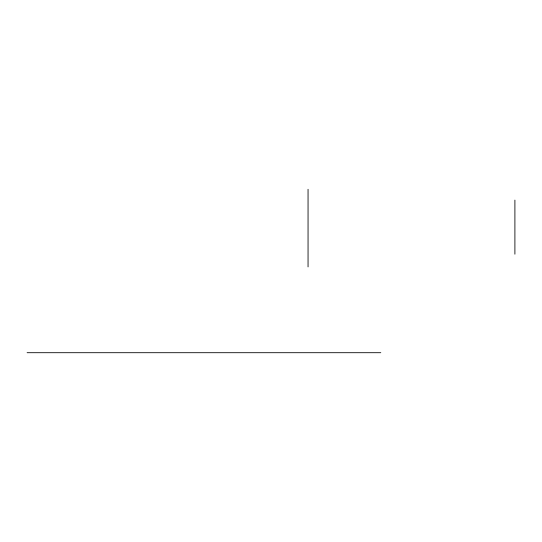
<?xml version="1.0" encoding="UTF-8"?>
<svg xmlns="http://www.w3.org/2000/svg" width="542" height="542" viewBox="0 0 542 542"><rect width="100%" height="100%" fill="white"/><g stroke="black" fill="none" stroke-linecap="round" stroke-linejoin="round"><path stroke-width="0.81" d="M27.1 352.7L380.789 352.7M514.9 200.106L514.9 254.171M308.052 189.3L308.052 266.908"/></g></svg>
